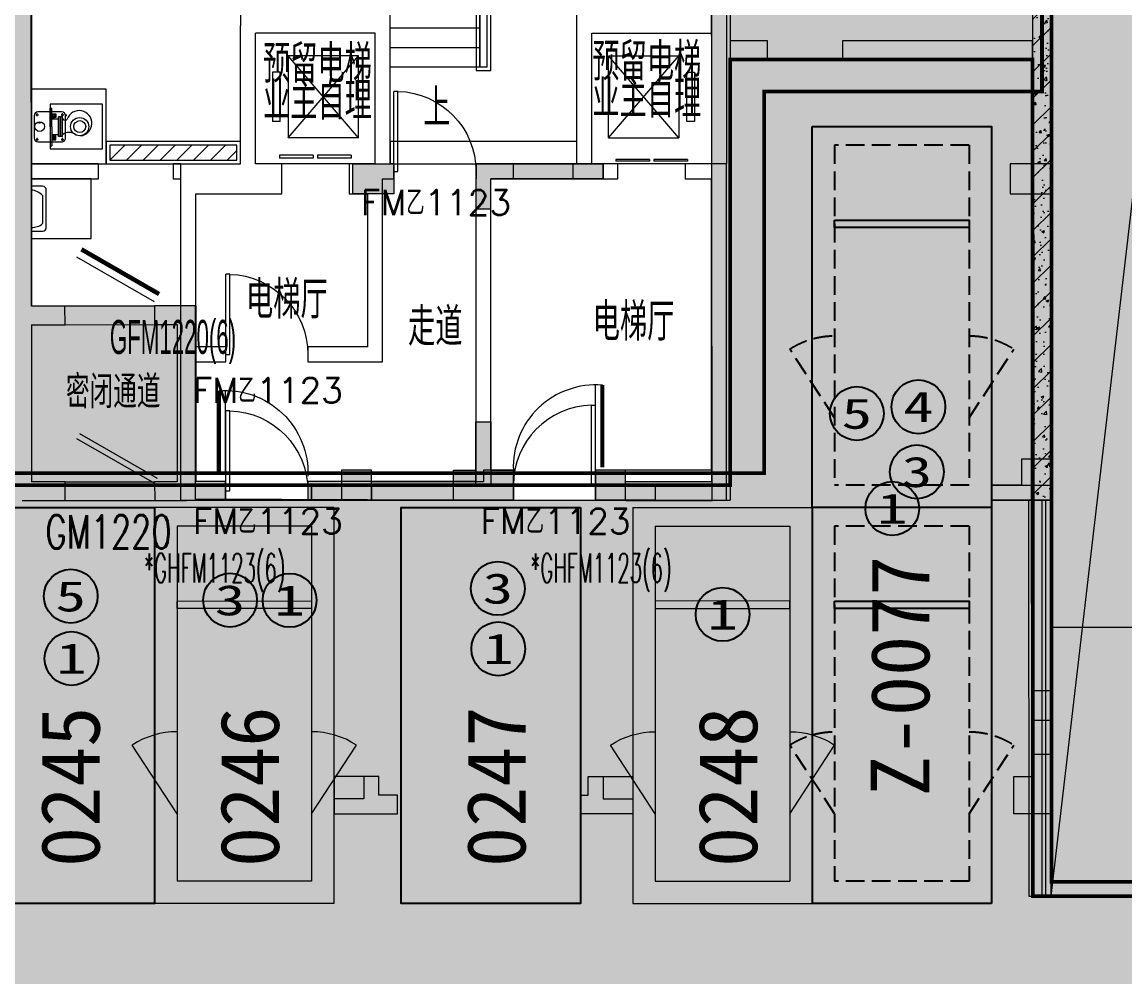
# Model space of a CAD drawing. Extents: x -264757 to 86229, y 4049843 to 4347093.
# Drawn here: x -49958 to -35198, y 4121526 to 4134308 of the extents above; entities that cross this region are included whole.
import ezdxf
from ezdxf.enums import TextEntityAlignment as Align

# ---------------------------------------------------------------- set-up
doc = ezdxf.new("R2010")
doc.units = 0
doc.header["$LTSCALE"] = 1000
doc.header["$MEASUREMENT"] = 0
doc.linetypes.add('AX-01DK-PB01$1$A-001-车位参照B1$0$A-001-车位参照B1$0$A-001-车位参照B1$0$A-H4-001-基本图形$0$A-001-车位B1$0$DASH', pattern=[0.35, 0.25, -0.1])
doc.linetypes.add('DASH', pattern=[0.35, 0.25, -0.1])
doc.layers.get('0').update_dxf_attribs({"color": 8})
for name, color, linetype, plot in [('AX-01DK-PB01$0$AX-01DK-PB01$0$AX-001DK-01-PB01-02$0$A-3-WinF(Text)', 8, 'Continuous', False), ('AX-01DK-PB01$0$AX-03CK-02-PB01$0$AX-03CK-02-PB01$0$WINDOW_TEXT', 8, 'Continuous', False), ('AX-01DK-PB01$0$AX-03CK-02-PB01$0$AX-03CK-02-PB01$0$人防$0$WINDOW_TEXT', 8, 'Continuous', False)]:
    doc.layers.add(name, color=color, linetype=linetype, plot=plot)
for name, color, linetype in [('AX-01DK-PB01$0$AX-03CK-02-PB01$0$AX-03CK-02-PB01$0$PUB_HATCH', 8, 'Continuous'), ('AX-01DK-PB01$0$AX-03CK-02-PB01$0$AX-03CK-02-PB01$0$人防$0$人防$0$A-WIND-IDEN', 8, 'Continuous'), ('AX-01DK-PB01$0$PUB_TEXT', 8, 'Continuous'), ('PUB_HATCH', 8, 'Continuous'), ('不利因素3-紧邻房间出入口', 7, 'Continuous'), ('不利因素4-紧邻行车坡道', 7, 'Continuous'), ('不利因素5-单面靠墙', 7, 'Continuous'), ('不利因素9-坡道上停车', 7, 'Continuous'), ('不可售车位', 255, 'Continuous'), ('子母车位', 7, 'Continuous'), ('普通车位', 7, 'Continuous')]:
    doc.layers.add(name, color=color, linetype=linetype)
doc.layers.add('无关图层', color=8, linetype='Continuous', lineweight=0)
doc.layers.add('车位归属楼栋范围线', color=7, linetype='Continuous', true_color=0x19e6c7)
doc.styles.add('AX-01DK-PB01$0$_TCH_DIM', font='SIMPLEX', dxfattribs={"bigfont": 'GBCBIG'})
doc.styles.add('AX-01DK-PB01$0$AX-01DK-PB01$0$AX-001DK-01-PB01-02$0$_TCH_WINDOW', font='SIMPLEX', dxfattribs={"bigfont": 'GBCBIG'})
doc.styles.add('AX-01DK-PB01$0$AX-01DK-PB01$0$Standard', font='gbenor.shx', dxfattribs={"bigfont": 'gbcbig.shx'})
doc.styles.add('AX-01DK-PB01$0$AX-03CK-02-PB01$0$_TCH_DIM', font='SIMPLEX', dxfattribs={"bigfont": 'GBCBIG'})
doc.styles.add('AX-01DK-PB01$0$AX-03CK-02-PB01$0$AX-03CK-02-PB01$0$_TCH_DIM_T3', font='SIMPLEX', dxfattribs={"width": 0.705882, "bigfont": 'GBCBIG'})
doc.styles.add('AX-01DK-PB01$0$AX-03CK-02-PB01$0$AX-03CK-02-PB01$0$人防$0$_TCH_DIM', font='SIMPLEX', dxfattribs={"bigfont": 'GBCBIG'})
doc.styles.add('AX-01DK-PB01$0$AX-03CK-02-PB01$0$AX-03CK-02-PB01$0$人防$0$人防$0$_TCH_DIM', font='$ GAD E', dxfattribs={"width": 0.7, "bigfont": '$ GAD C'})
doc.styles.add('AX-ACK-BIANH1$0$黑体', font='simhei.ttf')
doc.styles.add('AX-ACK-P01-WALL$0$黑体', font='simhei.ttf')
doc.styles.add('SX-ACK-PB01-WNC-ALL$0$黑体', font='simhei.ttf')
doc.styles.add('黑体', font='simhei.ttf')

# ---------------------------------------------------------------- blocks, each defined once
blk = doc.blocks.new('A$C7e5eb487')
at = {"layer": '普通车位', "true_color": 0xf18f8e}
h = blk.add_hatch(color=11, dxfattribs=at)
h.dxf.hatch_style = 1
h.paths.add_polyline_path([(2400, 0), (2400, -5300), (0, -5300), (0, 0)])
blk = doc.blocks.new('普通车位')
at = {"layer": '无关图层'}
for p, q in [((-2.253, 3.186), (0.077, 3.764)), ((1.352, -1.38), (0.077, 3.764)), ((-1.889, 2.967), (-0.142, 3.4)), ((1.001, -1.21), (-0.142, 3.4)), ((-0.977, -1.958), (-2.253, 3.186)), ((-0.746, -1.643), (-1.889, 2.967)), ((-0.746, -1.643), (1.001, -1.21)), ((-0.977, -1.958), (1.352, -1.38))]:
    blk.add_line(p, q, dxfattribs=at)
for points in [[(0.074, 2.527), (0.879, 1.777)], [(-1.673, 2.094), (-2.033, 1.054)]]:
    blk.add_lwpolyline(points, dxfattribs=at)
blk.add_lwpolyline([(0.76, -0.239), (-0.987, -0.673), (-1.011, -0.575), (0.736, -0.142)], close=True, dxfattribs=at)
for centre, start, end in [((0.074, 2.527), 283.9287, 316.9845), ((-1.673, 2.094), 250.873, 283.9287)]:
    blk.add_arc(centre, 1.1, start, end, dxfattribs=at)
at = {"layer": '普通车位', "xscale": -0.0009999999999999812, "yscale": 0.0009999999999999812, "zscale": 0.0009999999999999812, "rotation": 13.92873520577783}
blk.add_blockref('A$C7e5eb487', (0.077, 3.764), dxfattribs=at)
blk = doc.blocks.new('SX-ACK-PB01-WNC-ALL$0$20200722.21182536')
at = {"layer": '不利因素3-紧邻房间出入口', "true_color": 0xe4d218}
h = blk.add_hatch(color=52, dxfattribs=at)
h.dxf.hatch_style = 1
edge = h.paths.add_edge_path()
edge.add_arc((360, 360), 360, 0, 360)
at = {"layer": '不利因素3-紧邻房间出入口'}
blk.add_circle((360, 360), 360, dxfattribs=at)
at = {"layer": '不利因素3-紧邻房间出入口', "style": 'SX-ACK-PB01-WNC-ALL$0$黑体', "width": 1.390625}
blk.add_text('3', height=407, dxfattribs=at).set_placement((156, 156), (564, 156), align=Align.FIT)
blk = doc.blocks.new('20200722.21182971')
at = {"layer": '不利因素4-紧邻行车坡道', "true_color": 0x9591ce}
h = blk.add_hatch(color=193, dxfattribs=at)
h.dxf.hatch_style = 1
edge = h.paths.add_edge_path()
edge.add_arc((360, 360), 360, 0, 360)
at = {"layer": '不利因素4-紧邻行车坡道'}
blk.add_circle((360, 360), 360, dxfattribs=at)
at = {"layer": '不利因素4-紧邻行车坡道', "style": '黑体', "width": 1.390625}
blk.add_text('4', height=407, dxfattribs=at).set_placement((156, 156), (564, 156), align=Align.FIT)
blk = doc.blocks.new('SX-ACK-PB01-WNC-ALL$0$20200722.21183209')
at = {"layer": '不利因素5-单面靠墙', "true_color": 0x6d711d}
h = blk.add_hatch(color=66, dxfattribs=at)
h.dxf.hatch_style = 1
edge = h.paths.add_edge_path()
edge.add_arc((360, 360), 360, 0, 360)
at = {"layer": '不利因素5-单面靠墙'}
blk.add_circle((360, 360), 360, dxfattribs=at)
at = {"layer": '不利因素5-单面靠墙', "style": 'SX-ACK-PB01-WNC-ALL$0$黑体', "width": 1.390625}
blk.add_text('5', height=407, dxfattribs=at).set_placement((156, 156), (564, 156), align=Align.FIT)
blk = doc.blocks.new('A$C741380cb')
at = {"layer": '子母车位', "true_color": 0x0617f9}
h = blk.add_hatch(color=5, dxfattribs=at)
h.dxf.hatch_style = 1
h.paths.add_polyline_path([(2400, 0), (2400, -10400), (0, -10400), (0, 0)])
blk = doc.blocks.new('子母车位1')
at = {"layer": '子母车位', "color": 8, "linetype": 'AX-01DK-PB01$1$A-001-车位参照B1$0$A-001-车位参照B1$0$A-001-车位参照B1$0$A-H4-001-基本图形$0$A-001-车位B1$0$DASH'}
for p, q in [((330318, -478521), (332118, -478521)), ((330318, -478521), (330318, -483071, 0)), ((332118, -478521), (332118, -483071, 0)), ((330318, -483071, 0), (332118, -483071, 0)), ((330318, -483621, 0), (332118, -483621, 0)), ((330318, -483621, 0), (330318, -488371)), ((332118, -483621, 0), (332118, -488371)), ((330318, -488371), (332118, -488371))]:
    blk.add_line(p, q, dxfattribs=at)
at = {"layer": '子母车位', "color": 83}
for p, q in [((330018, -483371, 0), (330018, -488671)), ((330018, -483371, 0), (332418, -483371, 0)), ((332418, -483371, 0), (332418, -488671)), ((330018, -488671), (332418, -488671))]:
    blk.add_line(p, q, dxfattribs=at)
blk.add_lwpolyline([(332418, -478271), (330018, -478271), (330018, -483371), (332418, -483371)], close=True, dxfattribs=at)
at = {"layer": '子母车位'}
blk.add_lwpolyline([(332118, -479521), (330318, -479521), (330318, -479621), (332118, -479621)], close=True, dxfattribs=at)
at = {"layer": '子母车位', "linetype": 'AX-01DK-PB01$1$A-001-车位参照B1$0$A-001-车位参照B1$0$A-001-车位参照B1$0$A-H4-001-基本图形$0$A-001-车位B1$0$DASH'}
for points in [[(330318, -482171), (329718, -481249)], [(332118, -482171), (332718, -481249)]]:
    blk.add_lwpolyline(points, dxfattribs=at)
at = {"layer": '子母车位', "elevation": 0}
blk.add_lwpolyline([(332118, -484621), (330318, -484621), (330318, -484721), (332118, -484721)], close=True, dxfattribs=at)
at = {"layer": '子母车位', "linetype": 'AX-01DK-PB01$1$A-001-车位参照B1$0$A-001-车位参照B1$0$A-001-车位参照B1$0$A-H4-001-基本图形$0$A-001-车位B1$0$DASH', "elevation": 0}
for points in [[(330318, -487471), (329718, -486549)], [(332118, -487471), (332718, -486549)]]:
    blk.add_lwpolyline(points, dxfattribs=at)
at = {"layer": '子母车位', "linetype": 'AX-01DK-PB01$1$A-001-车位参照B1$0$A-001-车位参照B1$0$A-001-车位参照B1$0$A-H4-001-基本图形$0$A-001-车位B1$0$DASH'}
for centre, start, end in [((330318, -482171, 0), 89.9997, 123.0554), ((332118, -482171, 0), 56.9439, 89.9997), ((330318, -487471), 89.9997, 123.0554), ((332118, -487471), 56.9439, 89.9997)]:
    blk.add_arc(centre, 1100, start, end, dxfattribs=at)
at = {"layer": '子母车位', "rotation": 179.9996583709065}
blk.add_blockref('A$C741380cb', (332418, -488671), dxfattribs=at)
blk = doc.blocks.new('销控车位')
at = {"layer": '不可售车位', "true_color": 0x757b8a}
h = blk.add_hatch(color=8, dxfattribs=at)
h.dxf.hatch_style = 1
h.paths.add_polyline_path([(2400, 0), (2400, -5300), (0, -5300), (0, 0)])
at = {"layer": '不可售车位', "color": 8, "true_color": 0x757b8a}
blk.add_lwpolyline([(2400, 0), (2400, -5300), (0, -5300), (0, 0)], close=True, dxfattribs=at)
blk = doc.blocks.new('AX-01DK-PB01-RFTC')
at = {"layer": '无关图层'}
h = blk.add_hatch(color=251, dxfattribs=at)
h.dxf.hatch_style = 1
h.paths.add_polyline_path([(19773, -61220), (19773, -62171), (18423, -62170), (18423, -70471), (12324, -70471), (12323, -62170), (7773, -62170), (7777, -120370), (8177, -120370), (8177, -120315), (14323, -119683), (14322, -126122), (25972, -126122), (25972, -124922), (26822, -124926), (26822, -122452), (33923, -122452), (33923, -124922), (34773, -124922), (34773, -126122), (41373, -126125), (41373, -124372), (41823, -124372), (41823, -122152), (41447, -122152), (41447, -120270), (48923, -120270), (48923, -123125), (49323, -123125), (49323, -124675), (51824, -124674), (51824, -124055), (54717, -124055), (54717, -125871), (56816, -125871), (56816, -116250), (55967, -116250), (55967, -111420), (63072, -111420), (63072, -103570), (62080, -103570), (62073, -94584), (64569, -94584), (64573, -65385), (66999, -65385), (67002, -52470), (67402, -52470), (67397, -31965), (65807, -31965), (65807, -26418), (68456, -26418), (68457, -17070), (67422, -17070), (67422, -13843), (60301, -13843), (60302, -3770), (55750, -3770), (55750, -12070), (49652, -12070), (49649, -9275), (45355, -9275), (45349, -3821), (40751, -3820), (40750, -12070), (34663, -12070), (34649, -3820), (25757, -3820), (25757, -12071), (19650, -12071), (19650, -3820), (10752, -3820), (10751, -12072), (4662, -12071), (4661, -3769), (4150, -3770), (100, -3769), (100, -23171), (-701, -23171), (-701, -29550), (100, -29550), (11250, -29550), (11250, -32020), (12100, -32020), (12100, -32970), (10750, -32970), (10754, -41272), (4647, -41271), (4650, -32970), (1953, -32970), (1953, -34670), (100, -34670), (100, -57801), (9743, -57801), (9743, -57272), (13567, -57272), (13567, -56751), (15417, -56751), (15416, -58750), (18923, -58750), (18923, -61220)])
h.paths.add_polyline_path([(41812, -58753), (48919, -58753), (48919, -61220), (49773, -61220), (49773, -62170), (48419, -62173), (48426, -70475), (42319, -70475), (42324, -67872), (39323, -67876), (39323, -62423), (41812, -62423)], flags=16)
h.paths.add_polyline_path([(33923, -58751), (33923, -61220), (34773, -61220), (34773, -62170), (33423, -62171), (33430, -70475), (27323, -70475), (27323, -62171), (26373, -62170), (26373, -60670), (26815, -60670), (26823, -58751), (31623, -58751), (31623, -58751)], flags=16)
h.paths.add_polyline_path([(40754, -41272), (34647, -41271), (34650, -32970), (33700, -32970), (33700, -31470), (34142, -31470), (34150, -29551), (38951, -29551), (38950, -29550), (41250, -29550), (41250, -32020), (42100, -32020), (42100, -32970), (40750, -32970)], flags=16)
h.paths.add_polyline_path([(49647, -41270), (49655, -38470), (45349, -38475), (45349, -33220), (49142, -33220), (49142, -29550), (56249, -29550), (56250, -32020), (57100, -32020), (57100, -32970), (55749, -32970), (55754, -41271)], flags=16)
h.paths.add_polyline_path([(25764, -41272), (19657, -41271), (19657, -32970), (19150, -32970), (19150, -29550), (26257, -29550), (26250, -32020), (27100, -32020), (27100, -32970), (25757, -32970)], flags=16)
h.paths.add_polyline_path([(41812, -87950), (48919, -87950), (48919, -90420), (49773, -90420), (49773, -91370), (48419, -91370), (48428, -99684), (41519, -99659), (41519, -97070), (39326, -97074), (39319, -91620), (41822, -91620)], flags=16)
h.paths.add_polyline_path([(33925, -87950), (33923, -90420), (34773, -90420), (34773, -91370), (33425, -91370), (33428, -99683), (26519, -99658), (26523, -95371), (27330, -95371), (27324, -91371), (26373, -91370), (26373, -89870), (26823, -89870), (26823, -87951), (31623, -87951), (31623, -87951)], flags=16)
h.paths.add_polyline_path([(18923, -87950), (18922, -90419), (19772, -90419), (19772, -91369), (18420, -91369), (18427, -99677), (11523, -99666), (11523, -95370), (12323, -95370), (12323, -91370), (10974, -91370), (10974, -90420), (11823, -90420), (11823, -87950)], flags=16)
h.paths.add_polyline_path([(62209, -60116), (64273, -60116), (64273, -55267), (62209, -55267)], flags=16)
h.paths.add_polyline_path([(59799, -89432), (61752, -89432), (61752, -84521), (59799, -84521)], flags=16)
blk.add_lwpolyline([(41812, -87950), (48919, -87950), (48919, -90420), (49773, -90420), (49773, -91370), (48419, -91370), (48428, -99684), (41519, -99659), (41519, -97070), (39326, -97074), (39319, -91620), (41822, -91620)], close=True, dxfattribs=at)
blk = doc.blocks.new('PX-03CK-JSK$0$PX-CKB-P01-JSK$0$$0$水泵')
at = {"layer": '无关图层'}
for p, q in [((-25148, 231515, 0), (-25148, 231195, 0)), ((-25135, 231525, 0), (-25095, 231525, 0)), ((-25116, 231543, 0), (-25116, 231511, 0)), ((-25116, 231511, 0), (-25116, 231507, 0)), ((-24798, 231565, 0), (-25098, 231565, 0)), ((-24903, 231492, 0), (-24880, 231492, 0)), ((-24804, 231524, 0), (-24764, 231524, 0)), ((-24785, 231542, 0), (-24785, 231510, 0)), ((-24785, 231510, 0), (-24785, 231506, 0)), ((-24748, 231195, 0), (-24748, 231515, 0)), ((-24644, 231352, 0), (-25244, 231352, 0)), ((-25244, 231352, 0), (-25244, 230652, 0)), ((-24950, 231351, 0), (-25204, 231351, 0)), ((-25204, 231351, 0), (-25204, 231330, 0)), ((-24950, 231330, 0), (-25204, 231330, 0)), ((-25120, 231330, 0), (-25120, 231273, 0)), ((-25108, 231323, 0), (-25067, 231323, 0)), ((-25108, 231284, 0), (-25108, 231323, 0)), ((-25103, 231315, 0), (-25103, 231292, 0)), ((-25085, 231320, 0), (-25098, 231320, 0)), ((-25084, 231323, 0), (-25084, 231284, 0)), ((-25084, 231310, 0), (-25052, 231310, 0)), ((-25084, 231297, 0), (-25052, 231297, 0)), ((-25055, 231310, 0), (-25083, 231310, 0)), ((-25067, 231323, 0), (-25067, 231330, 0)), ((-25052, 231328, 0), (-25052, 231239, 0)), ((-24950, 231351, 0), (-24696, 231351, 0)), ((-24950, 231330, 0), (-24696, 231330, 0)), ((-24846, 231239, 0), (-24846, 231328, 0)), ((-24846, 231312, 0), (-24807, 231312, 0)), ((-24844, 231299, 0), (-24806, 231299, 0)), ((-24827, 231323, 0), (-24827, 231330, 0)), ((-24785, 231323, 0), (-24827, 231323, 0)), ((-24807, 231322, 0), (-24807, 231284, 0)), ((-24793, 231319, 0), (-24807, 231319, 0)), ((-24788, 231294, 0), (-24788, 231314, 0)), ((-24785, 231284, 0), (-24785, 231323, 0)), ((-24773, 231324, 0), (-24773, 231332, 0)), ((-24773, 231330, 0), (-24773, 231273, 0)), ((-24696, 231351, 0), (-24696, 231330, 0)), ((-24644, 230652, 0), (-24644, 231352, 0)), ((-25136, 231186, 0), (-25096, 231186, 0)), ((-25106, 231185, 0), (-25129, 231185, 0)), ((-25120, 231273, 0), (-25070, 231273, 0)), ((-25117, 231204, 0), (-25117, 231172, 0)), ((-25117, 231172, 0), (-25117, 231168, 0)), ((-25070, 231284, 0), (-25108, 231284, 0)), ((-25098, 231287, 0), (-25084, 231287, 0)), ((-25077, 231185, 0), (-25077, 231238, 0)), ((-25077, 231215, 0), (-24815, 231215, 0)), ((-25077, 231208, 0), (-24815, 231208, 0)), ((-25077, 231185, 0), (-24815, 231185, 0)), ((-25076, 231238, 0), (-24815, 231238, 0)), ((-25070, 231273, 0), (-25070, 231284, 0)), ((-24824, 231284, 0), (-24785, 231284, 0)), ((-24824, 231273, 0), (-24824, 231284, 0)), ((-24773, 231273, 0), (-24824, 231273, 0)), ((-24815, 231185, 0), (-24815, 231238, 0)), ((-24807, 231289, 0), (-24793, 231289, 0)), ((-24804, 231186, 0), (-24764, 231186, 0)), ((-24785, 231205, 0), (-24785, 231173, 0)), ((-24785, 231173, 0), (-24785, 231169, 0)), ((-25098, 231145, 0), (-24798, 231145, 0)), ((-24781, 231136, 0), (-24805, 231136, 0)), ((-25244, 230652, 0), (-24644, 230652, 0))]:
    blk.add_line(p, q, dxfattribs=at)
for centre, radius in [((-25117, 231525, 0), 8.75), ((-24944, 231492, 0), 65), ((-24891, 231492, 0), 7.88), ((-24785, 231524, 0), 8.75), ((-25117, 231186, 0), 8.75), ((-24785, 231186, 0), 8.75), ((-24945, 230955, 0), 122), ((-24945, 230955, 0), 80.5)]:
    blk.add_circle(centre, radius, dxfattribs=at)
for centre, radius, start, end in [((-25098, 231515, 0), 50, 90.0002, 180.0002), ((-24798, 231515, 0), 50, 0.0002, 90.0002), ((-25098, 231315, 0), 5.18, 90.0002, 180.0002), ((-24793, 231314, 0), 5.18, 0.0002, 90.0002), ((-25098, 231195, 0), 50, 180.0002, 270.0002), ((-25098, 231292, 0), 5.18, 180.0002, 270.0002), ((-25165, 231098, 0), 142, 319.6544, 36.6268), ((-24826, 231152, 0), 34.6, 117.9765, 237.6187), ((-24798, 231195, 0), 50, 270.0002, 0.0002), ((-24793, 231294, 0), 5.18, 270.0002, 0.0002), ((-24899, 230961, 0), 169, 185.2838, 71.5275)]:
    blk.add_arc(centre, radius, start, end, dxfattribs=at)
blk = doc.blocks.new('fasdfasdfasdfasdfasdf')
at = {"layer": '不利因素9-坡道上停车', "true_color": 0xe0aa15}
h = blk.add_hatch(color=42, dxfattribs=at)
h.dxf.hatch_style = 1
edge = h.paths.add_edge_path()
edge.add_arc((-119587, 4058555), 720, 0, 360)
at = {"layer": '不利因素9-坡道上停车'}
blk.add_circle((-119587, 4058555), 720, dxfattribs=at)
at = {"layer": '不利因素9-坡道上停车', "style": 'AX-ACK-P01-WALL$0$黑体', "width": 1.390625}
blk.add_text('1', height=815, dxfattribs=at).set_placement((-119994, 4058148), (-119180, 4058148), align=Align.FIT)
blk = doc.blocks.new('AX-01DK-PB01$0$AX-01DK-PB01$0$AX-001DK-01-PP01$0$AX-001DK-01-PP01$0$$DORLIB2D$00000127')
at = {"layer": '无关图层'}
for points in [[(-0.533, 0.795), (-0.533, 0.69)], [(-0.033, 0.795), (-0.533, 0.795)], [(-0.033, 0.69), (-0.533, 0.69)], [(-0.033, 0.795), (-0.033, 0.69)], [(0.533, 0.795), (0.033, 0.795)], [(0.033, 0.795), (0.033, 0.69)], [(0.533, 0.69), (0.033, 0.69)], [(0.533, 0.795), (0.533, 0.69)], [(0.5, 0.5), (-0.5, 0.5)]]:
    blk.add_lwpolyline(points, dxfattribs=at)
blk = doc.blocks.new('AX-01DK-PB01$0$AX-01DK-PB01$0$$DorLib2D$00000001')
at = {"layer": '无关图层'}
for p, q in [((0.45, 0.975), (0.5, 0.975)), ((0.45, 0), (0.45, 0.975)), ((0.5, 0), (0.5, 0.975)), ((0.5, 0), (0.45, 0))]:
    blk.add_line(p, q, dxfattribs=at)
at = {"layer": '无关图层', "lineweight": 13}
blk.add_arc((0.475, 0), 0.975, 91.4693, 180, dxfattribs=at)
blk = doc.blocks.new('AX-01DK-PB01$0$AX-03CK-02-PB01$0$AX-03CK-02-PB01$0$$U_DORLIB2D$00000009')
at = {"layer": '无关图层'}
blk.add_line((0.5, 0.219), (0.5, 1.213), dxfattribs=at)
at = {"layer": '无关图层', "const_width": 0.05}
blk.add_lwpolyline([(0.583, 0.219), (0.583, 1.219)], dxfattribs=at)
at = {"layer": '无关图层'}
blk.add_arc((0.5, 0.219), 1.001, 85.224, 182.3859, dxfattribs=at)
blk = doc.blocks.new('AX-01DK-PB01$0$AX-03CK-02-PB01$0$AX-03CK-02-PB01$0$人防$0$人防$0$$DorLib2D$00000191')
at = {"layer": '无关图层'}
blk.add_line((-0.5, 0.15), (0.366, 0.65), dxfattribs=at)
at = {"layer": '无关图层', "const_width": 0.05}
blk.add_lwpolyline([(-0.55, 0.237), (0.316, 0.737)], dxfattribs=at)
blk = doc.blocks.new('AX-01DK-PB01$0$AX-03CK-02-PB01$0$AX-03CK-02-PB01$0$人防$0$$DorLib2D$00000181')
at = {"layer": '无关图层'}
for p, q in [((-0.533, 0.141), (0.333, 0.641)), ((-0.5, 0.083), (0.366, 0.583))]:
    blk.add_line(p, q, dxfattribs=at)
blk = doc.blocks.new('_FZH')
blk.add_lwpolyline([(-0.5, -0.5), (0.5, -0.5), (0.5, 0.5), (-0.5, 0.5)], close=True)
at = {"layer": 'PUB_HATCH'}
blk.add_solid([(-0.5, -0.5), (0.5, -0.5), (-0.5, 0.5), (0.5, 0.5)], dxfattribs=at)

msp = doc.modelspace()

# ---------------------------------------------------------------- hatches: boundary and pattern name
at = {"layer": 'AX-01DK-PB01$0$AX-03CK-02-PB01$0$AX-03CK-02-PB01$0$PUB_HATCH'}
for points in [[(-40480.1, 4135958), (-40730.1, 4136208), (-40730.1, 4128158.4), (-40480.1, 4127908.5)], [(-49958.5, 4136041.4), (-50083.5, 4135958), (-50083.5, 4130380.2), (-49916.8, 4130380.3), (-49833.5, 4130505.3), (-49833.5, 4135958)], [(-49833.5, 4130255.3), (-49383.6, 4130255.9), (-49383.9, 4130505.9), (-49833.5, 4130505.3), (-49916.8, 4130380.3)], [(-47633.6, 4130508), (-48183.9, 4130507.4), (-48183.6, 4130257.4), (-47883.6, 4130257.7)], [(-47633.6, 4130508), (-47883.6, 4130257.7), (-47883.6, 4128154.9), (-47758.6, 4128031.2), (-47633.6, 4128157.5)], [(-49916.8, 4130380.3), (-50083.5, 4130380.2), (-50083.5, 4128152.2), (-49958.4, 4128069), (-49833.5, 4128152.5), (-49833.5, 4130255.3)], [(-43783, 4127908), (-43382.9, 4127908), (-43383, 4128308), (-43783.1, 4128308)], [(-42057.9, 4127908.6), (-42282.9, 4127908.5), (-42283, 4128308.2), (-42282.9, 4127908.2), (-42057.9, 4127908.2)], [(-49958.3, 4127902.4), (-49383.3, 4127903.1), (-49383.6, 4128153.1), (-49833.5, 4128152.5), (-49958.4, 4128069)], [(-47883.6, 4128154.9), (-48183.6, 4128154.6), (-48183.3, 4127904.6), (-47758.7, 4127905.1), (-47758.6, 4128031.2)], [(-47758.6, 4127907.4), (-47233.6, 4127907.5), (-47233.6, 4128157.5), (-47633.6, 4128157.5), (-47758.6, 4128031.2)], [(-45483.4, 4127908.1), (-45683.4, 4127908.1), (-45683.4, 4128157.7), (-46133.6, 4128157.7), (-46133.6, 4127907.7), (-45483.4, 4127907.8)], [(-45283.4, 4128157.8), (-45283.4, 4127908.1), (-45483.4, 4127908.1), (-45483.4, 4127907.8), (-43783, 4127908), (-43783.1, 4128158)], [(-41882.9, 4128158.3), (-41882.8, 4127908.6), (-42057.9, 4127908.6), (-42057.9, 4127908.2), (-40480.1, 4127908.5), (-40730.1, 4128158.4)]]:
    msp.add_hatch(color=256, dxfattribs=at).paths.add_polyline_path(points)
at = {"layer": '无关图层'}
h = msp.add_hatch(dxfattribs=at)
h.set_pattern_fill('ARMORED', color=256, scale=50)
h.set_pattern_definition([(50, (-1291482.2, 3892224.33), (358.63009, -31.37607), [37.5, -412.5]), (355, (-1291482.2, 3892224.33), (-69.37567, 376.09607), [30, -330]), (100.4514, (-1291452.3, 3892221.72), (289.25469, 344.71977), [31.8701, -350.57106]), (46.1842, (-1291482.2, 3892324.33), (533.62052, -82.7595), [56.25, -618.75]), (96.6356, (-1291437.7, 3892317.44), (467.33135, 487.05894), [47.80514, -525.8565]), (351.1842, (-1291482.2, 3892324.33), (467.33097, 487.0593), [45, -495]), (21, (-1291432.2, 3892299.33), (298.453526, -201.309445), [37.5, -412.5]), (326, (-1291432.2, 3892299.33), (121.65767, 362.57502), [30, -330]), (71.4514, (-1291407.3, 3892282.56), (420.11131, 161.26525), [31.8701, -350.57106]), (37.5, (-1291482.19, 3892224.33), (6.079928, 166.446927), [0, -326, 0, -335, 0, -331.25]), (7.5, (-1291482.19, 3892224.33), (131.534769, 197.205856), [0, -191, 0, -318.5, 0, -126.25]), (327.5, (-1291593.69, 3892224.33), (266.911218, -11.277436), [0, -125, 0, -390, 0, -517.5]), (317.5, (-1291643.69, 3892224.33), (291.593085, 50.05249), [0, -162.5, 0, -259, 0, -367.5]), (45, (-1291482.19, 3892224.33), (-176.776695, 176.776695), [])])
h.paths.add_polyline_path([(-36182.9, 4127908), (-36182.9, 4136208), (-36432.9, 4136208), (-36432.9, 4127908)])
for points in [[(-36433.7, 4135958), (-36433.7, 4128458), (-36183.7, 4128458), (-36183.7, 4135958)], [(-40480.1, 4133808), (-39980.1, 4133808), (-39980.1, 4134058), (-40480.1, 4134058)], [(-36432.9, 4134058), (-38980.1, 4134058), (-38980.1, 4133808), (-36432.9, 4133808)], [(-44983, 4132008), (-45533, 4132008), (-45533, 4132408), (-44983, 4132408)], [(-43683.2, 4131808), (-43683.2, 4132208), (-43383.2, 4132208), (-43383.2, 4132408), (-43883.2, 4132408), (-43883.2, 4131808)], [(-42583, 4132408), (-42183, 4132408), (-42183, 4132208), (-42583, 4132208)], [(-36733, 4132008), (-36183, 4132008), (-36183, 4132408), (-36733, 4132408)], [(-43683.4, 4128308), (-43383, 4128308), (-43383, 4127908), (-44183.4, 4127908), (-44183.4, 4128308), (-43883.4, 4128308), (-43883.2, 4128958), (-43683.2, 4128958)], [(-36982.9, 4127908), (-36182.9, 4127908), (-36182.9, 4128458), (-36582.9, 4128458), (-36582.9, 4128108), (-36982.9, 4128108)], [(-46083.4, 4128108), (-45283.2, 4128108), (-45283.2, 4127908), (-46083.4, 4127908)], [(-42283.2, 4128108), (-41483, 4128108), (-41483, 4127908), (-42283.2, 4127908)], [(-36432.9, 4125358), (-36182.9, 4125358), (-36182.9, 4124958), (-36432.9, 4124958)], [(-36182.9, 4123708), (-36682.9, 4123708), (-36682.9, 4124208), (-36432.9, 4124208), (-36432.9, 4124508), (-36182.9, 4124508)], [(-44932.8, 4123708), (-44932.8, 4123958), (-45182.8, 4123958), (-45182.8, 4124208), (-45382.8, 4124208), (-45782.8, 4124208), (-45782.8, 4123708), (-45382.8, 4123708)], [(-42483.2, 4123708), (-42483.2, 4123958), (-42383.2, 4123958), (-42383.2, 4124208), (-42183.2, 4124208), (-41783.2, 4124208), (-41783.2, 4123708), (-42183.2, 4123708)]]:
    msp.add_hatch(color=256, dxfattribs=at).paths.add_polyline_path(points)
h = msp.add_hatch(dxfattribs=at)
h.set_pattern_fill('ANSI31', color=256, scale=100, angle=540)
h.set_pattern_definition([(225, (-93748.26, 8209882.94), (112.2532015, -112.2532015), [])])
h.paths.add_polyline_path([(-47082.6, 4132660.5), (-48783.7, 4132660.1), (-48783.7, 4132460.2), (-47082.6, 4132460.6)])
h = msp.add_hatch(color=256, dxfattribs=at)
h.dxf.hatch_style = 1
h.paths.add_polyline_path([(-43683.2, 4132208), (-43683.2, 4131808), (-43883.2, 4131808), (-43883.2, 4132208), (-43883.2, 4132208), (-43883.2, 4132408), (-45033.2, 4132408), (-45033.2, 4132408), (-42533.2, 4132408), (-42533.2, 4132408), (-42183.2, 4132408), (-42183.2, 4132208)])
h = msp.add_hatch(color=256, dxfattribs=at)
h.dxf.hatch_style = 1
h.paths.add_polyline_path([(-44183.4, 4128108), (-43883.2, 4128108), (-43883.2, 4128958), (-43683.2, 4128958), (-43683.2, 4128108), (-43383, 4128108), (-43383, 4127908), (-44183.4, 4127908)])
h = msp.add_hatch(color=256, dxfattribs=at)
h.dxf.hatch_style = 1
h.paths.add_polyline_path([(-45283.2, 4128108), (-46083.4, 4128108), (-46083.4, 4127908), (-45283.2, 4127908)])
h = msp.add_hatch(color=256, dxfattribs=at)
h.dxf.hatch_style = 1
h.paths.add_polyline_path([(-42283.2, 4128108), (-41483, 4128108), (-41483, 4127908), (-42283.2, 4127908)])
h = msp.add_hatch(color=256, dxfattribs=at)
h.dxf.hatch_style = 1
h.paths.add_polyline_path([(-36982.9, 4128108), (-36182.9, 4128108), (-36182.9, 4127908), (-36982.9, 4127908)])
h = msp.add_hatch(color=256, dxfattribs=at)
h.dxf.hatch_style = 1
h.paths.add_polyline_path([(-36432.9, 4125358), (-36182.9, 4125358), (-36182.9, 4123708), (-36682.9, 4123708), (-36682.9, 4124208), (-36432.9, 4124208)])
h = msp.add_hatch(color=256, dxfattribs=at)
h.dxf.hatch_style = 1
h.paths.add_polyline_path([(-44932.8, 4123708), (-44932.8, 4123958), (-45182.8, 4123958), (-45182.8, 4124208), (-45382.8, 4124208), (-45382.8, 4123908), (-45782.8, 4123908), (-45782.8, 4123708), (-45382.8, 4123708)])
h = msp.add_hatch(color=256, dxfattribs=at)
h.dxf.hatch_style = 1
h.paths.add_polyline_path([(-42483.2, 4123708), (-42483.2, 4123958), (-42383.2, 4123958), (-42383.2, 4124208), (-42183.2, 4124208), (-42183.2, 4123908), (-41783.2, 4123908), (-41783.2, 4123708), (-42183.2, 4123708)])

# ---------------------------------------------------------------- linework, layer by layer
for p, q in [((-36183.7, 4122608), (-33433.7, 4146206.7)), ((-36179.9, 4122608), (-36164.6, 4142108.1)), ((-45032.4, 4133709), (-45032.4, 4138129)), ((-43832.4, 4133709), (-43832.4, 4138129)), ((-40730.1, 4136208), (-40730.1, 4128158.4)), ((-45032.6, 4134258), (-45032.6, 4136058)), ((-42532.6, 4134258), (-42532.6, 4136058)), ((-49833.5, 4135958), (-49833.5, 4130505.3)), ((-47032.6, 4135958), (-47032.6, 4134258)), ((-40532.3, 4135958), (-40532.3, 4134258)), ((-40480.1, 4135958), (-40480.1, 4127908.5)), ((-36433.7, 4135958), (-36433.7, 4128458)), ((-36183.7, 4135958), (-36183.7, 4128458)), ((-47032.6, 4132408), (-47032.6, 4134258)), ((-45232.6, 4134158), (-46832.6, 4134158)), ((-46832.6, 4132408), (-46832.6, 4134158)), ((-45232.6, 4132408), (-45232.6, 4134158)), ((-45032.6, 4132408), (-45032.6, 4134258)), ((-45032.4, 4134229), (-43832.4, 4134229)), ((-42532.6, 4132408), (-42532.6, 4134258)), ((-42332.6, 4134158), (-40732.3, 4134158)), ((-42332.6, 4132408), (-42332.6, 4134158)), ((-40732.3, 4134158), (-40732.3, 4132408)), ((-40532.3, 4134258), (-40532.3, 4132408)), ((-39980.1, 4134058), (-40480.1, 4134058)), ((-40480.1, 4134058), (-40480.1, 4133808)), ((-39980.1, 4133808), (-39980.1, 4134058)), ((-36432.9, 4134058), (-38980.1, 4134058)), ((-38980.1, 4134058), (-38980.1, 4133808)), ((-36432.9, 4133808), (-36432.9, 4134058)), ((-45457.6, 4133858), (-46397.6, 4133858)), ((-46397.6, 4133858), (-46397.6, 4132758)), ((-46397.6, 4132758), (-45457.6, 4133858)), ((-45457.6, 4132758), (-46397.6, 4133858)), ((-45457.6, 4132758), (-45457.6, 4133858)), ((-45032.4, 4133969), (-43832.4, 4133969)), ((-42107.6, 4132758), (-42107.6, 4133858)), ((-42107.6, 4133858), (-41167.6, 4133858)), ((-41167.6, 4132758), (-42107.6, 4133858)), ((-42107.6, 4132758), (-41167.6, 4133858)), ((-41167.6, 4133858), (-41167.6, 4132758)), ((-45032.4, 4133709), (-43832.4, 4133709)), ((-40480.1, 4133808), (-39980.1, 4133808)), ((-38980.1, 4133808), (-36432.9, 4133808)), ((-46502.6, 4133638), (-46607.6, 4133638)), ((-46607.6, 4133638), (-46607.6, 4132978)), ((-46502.6, 4132978), (-46502.6, 4133638)), ((-41062.6, 4132978), (-41062.6, 4133638)), ((-41062.6, 4133638), (-40957.6, 4133638)), ((-40957.6, 4133638), (-40957.6, 4132978)), ((-46502.6, 4132978), (-46607.6, 4132978)), ((-40957.6, 4132978), (-41062.6, 4132978)), ((-48933.8, 4132409), (-49833.7, 4132409)), ((-49833.7, 4132409), (-49833.7, 4132209)), ((-48933.8, 4132209), (-48933.8, 4132409)), ((-47832.6, 4132409), (-47933.8, 4132409)), ((-47933.8, 4132409), (-47933.8, 4132209)), ((-47832.6, 4132209), (-47832.6, 4132409)), ((-47832.6, 4132408), (-47032.6, 4132408)), ((-47832.6, 4129858.6), (-47832.6, 4132408)), ((-46482.6, 4132408), (-46832.6, 4132408)), ((-46482.6, 4132008), (-46482.6, 4132408)), ((-45232.6, 4132408), (-45582.6, 4132408)), ((-45582.6, 4132408), (-45582.6, 4132008)), ((-45232.6, 4132408), (-45232.6, 4132408)), ((-44982.3, 4132408), (-45032.6, 4132408)), ((-44982.3, 4132208), (-44982.3, 4132408)), ((-43782.3, 4132408), (-43882.3, 4132408)), ((-43882.3, 4132408), (-43882.3, 4132208)), ((-42532.6, 4132408), (-43782.3, 4132408)), ((-41982.6, 4132408), (-42332.6, 4132408)), ((-41982.6, 4132208), (-41982.6, 4132408)), ((-40532.4, 4132408), (-41082.6, 4132408)), ((-41082.6, 4132408), (-41082.6, 4132208)), ((-40532.3, 4132408), (-40732.3, 4132408)), ((-40532.4, 4127908), (-40532.4, 4132408)), ((-49033.7, 4132209), (-49833.7, 4132209)), ((-49833.7, 4132209), (-49833.7, 4131409.2)), ((-49833.7, 4132209), (-48933.8, 4132209)), ((-49033.7, 4131409.2), (-49033.7, 4132209)), ((-47933.8, 4132209), (-47832.6, 4132209)), ((-45132.6, 4132208), (-45132.6, 4132208)), ((-45132.6, 4132208), (-44982.3, 4132208)), ((-45132.6, 4129758.6), (-45132.6, 4132208)), ((-43882.3, 4128158), (-43882.3, 4132208)), ((-42432.6, 4132208), (-43682.3, 4132208)), ((-43682.3, 4128308), (-43682.3, 4132208)), ((-42432.6, 4132208), (-41982.6, 4132208)), ((-41082.6, 4132208), (-40732.4, 4132208)), ((-40732.4, 4128308), (-40732.4, 4132208)), ((-47632.6, 4132008), (-46932.6, 4132008)), ((-47632.6, 4129958.6), (-47632.6, 4132008)), ((-46932.6, 4132008), (-46482.6, 4132008)), ((-45582.6, 4132008), (-45332.6, 4132008)), ((-45332.6, 4129958.6), (-45332.6, 4132008)), ((-49833.7, 4131409.2), (-49033.7, 4131409.2)), ((-49383.9, 4130505.9), (-49833.5, 4130505.3)), ((-49383.9, 4130505.9), (-48183.9, 4130507.4)), ((-49383.6, 4130255.9), (-49383.9, 4130505.9)), ((-47633.6, 4130508), (-48183.9, 4130507.4)), ((-48183.9, 4130507.4), (-48183.6, 4130257.4)), ((-47633.6, 4130508), (-47633.6, 4128157.5)), ((-49833.5, 4130255.3), (-49383.6, 4130255.9)), ((-49833.5, 4130255.3), (-49833.5, 4128152.5)), ((-49383.6, 4130255.9), (-48183.6, 4130257.4)), ((-48183.6, 4130257.4), (-47883.6, 4130257.7)), ((-47883.6, 4130257.7), (-47883.6, 4128154.9)), ((-47832.6, 4127908), (-47832.6, 4129858.6)), ((-47233.1, 4129958.6), (-47632.6, 4129958.6)), ((-47233.1, 4129758.6), (-47233.1, 4129958.6)), ((-45332.6, 4129958.6), (-46133.1, 4129958.6)), ((-46133.1, 4129958.6), (-46133.1, 4129758.6)), ((-47632.6, 4129758.6), (-47233.1, 4129758.6)), ((-47632.6, 4128158), (-47632.6, 4129758.6)), ((-46133.1, 4129758.6), (-45132.6, 4129758.6)), ((-36183.7, 4128458), (-36433.7, 4128458)), ((-43383, 4128308), (-43783.1, 4128308)), ((-43783.1, 4128308), (-43783.1, 4128158)), ((-43382.5, 4128308), (-43682.3, 4128308)), ((-43382.9, 4127908), (-43383, 4128308)), ((-43382.5, 4127908), (-43382.5, 4128308)), ((-42283, 4128308.2), (-42282.9, 4127908.2)), ((-40732.4, 4128308), (-42282.5, 4128308)), ((-42282.5, 4128308), (-42282.5, 4127908)), ((-49383.6, 4128153.1), (-49833.5, 4128152.5)), ((-49383.6, 4128153.1), (-48183.6, 4128154.6)), ((-49383.3, 4127903.1), (-49383.6, 4128153.1)), ((-47883.6, 4128154.9), (-48183.6, 4128154.6)), ((-48183.6, 4128154.6), (-48183.3, 4127904.6)), ((-47233.6, 4128157.5), (-47633.6, 4128157.5)), ((-47233.1, 4128158), (-47632.6, 4128158)), ((-47233.6, 4127907.5), (-47233.6, 4128157.5)), ((-47233.1, 4127908), (-47233.1, 4128158)), ((-45683.4, 4128157.7), (-46133.6, 4128157.7)), ((-46133.6, 4128157.7), (-46133.6, 4127907.7)), ((-43882.3, 4128158), (-46133.1, 4128158)), ((-46133.1, 4128158), (-46133.1, 4127908)), ((-45283.4, 4128157.8), (-43783.1, 4128158)), ((-41882.9, 4128158.3), (-40730.1, 4128158.4)), ((-49958.3, 4127902.4), (-49383.3, 4127903.1)), ((-49383.3, 4127903.1), (-48183.3, 4127904.6)), ((-48183.3, 4127904.6), (-47758.7, 4127905.1)), ((-47832.6, 4127908), (-47233.1, 4127908)), ((-47758.6, 4127907.4), (-47233.6, 4127907.5)), ((-47233.6, 4127907.5), (-46133.6, 4127907.7)), ((-46133.6, 4127907.7), (-45483.4, 4127907.8)), ((-46133.1, 4127908), (-43782.3, 4127908)), ((-45483.4, 4127907.8), (-43783, 4127908)), ((-43783, 4127908), (-43382.9, 4127908)), ((-43782.3, 4127908), (-43382.5, 4127908)), ((-43382.9, 4127908), (-42282.9, 4127908.2)), ((-42282.9, 4127908.2), (-42057.9, 4127908.2)), ((-42282.5, 4127908), (-40532.4, 4127908)), ((-42057.9, 4127908.2), (-40480.1, 4127908.5)), ((-36486.4, 4127908), (-36483.2, 4122608)), ((-36186.2, 4127908), (-36486.4, 4127908)), ((-36308, 4127908), (-36308, 4122608)), ((-36257.9, 4127908), (-36308, 4127908)), ((-36258, 4122608), (-36257.9, 4127908)), ((-36183.2, 4122608), (-36186.2, 4127908)), ((-36183.7, 4126208), (-30683.7, 4126208)), ((-36483.2, 4122608), (-36183.2, 4122608)), ((-36308, 4122608), (-36258, 4122608)), ((-30679.9, 4122608), (-36179.9, 4122608))]:
    msp.add_line(p, q, dxfattribs=at)
at = {"layer": '无关图层', "ltscale": 0.5}
for p, q in [((-49683.7, 4132109), (-49833.7, 4132109)), ((-49833.7, 4132109), (-49833.7, 4132059)), ((-49833.7, 4132059), (-49833.7, 4132059)), ((-49633.7, 4131559.2), (-49633.7, 4132059)), ((-49683.7, 4131986.6), (-49683.7, 4131609.2)), ((-49833.7, 4131559.2), (-49833.7, 4131559.2)), ((-49833.7, 4131559.2), (-49833.7, 4131506.6)), ((-49833.7, 4131509.2), (-49683.7, 4131509.2))]:
    msp.add_line(p, q, dxfattribs=at)
at = {"layer": '无关图层'}
msp.add_lwpolyline([(-44432.4, 4133591.6, 0, 0, 0), (-44432.4, 4138511.5, 0, 0, 0), (-43182.4, 4138511.5, 0, 0, 0), (-43182.4, 4136419, 0, 120, 0), (-43182.4, 4136869, 0, 0, 0)], format="xyseb", dxfattribs=at)
for points in [[(-43682.4, 4138179), (-43882.4, 4138179), (-43882.4, 4133659), (-43682.4, 4133659)], [(-43732.4, 4138129), (-43832.4, 4138129), (-43832.4, 4133709), (-43732.4, 4133709)], [(-49833.7, 4132409), (-48833.7, 4132409), (-48833.7, 4133409), (-49833.7, 4133409)], [(-47032.6, 4132710.5), (-48833.7, 4132710.1), (-48833.7, 4132410.2), (-47032.6, 4132410.6)], [(-47082.6, 4132660.5), (-48783.7, 4132660.1), (-48783.7, 4132460.2), (-47082.6, 4132460.6)], [(-44983, 4132008), (-45533, 4132008), (-45533, 4132408), (-44983, 4132408)], [(-43883.2, 4131808), (-43683.2, 4131808), (-43683.2, 4132208), (-42183, 4132208), (-42183, 4132408), (-43883.2, 4132408)], [(-43683.2, 4131808), (-43683.2, 4132208), (-43383.2, 4132208), (-43383.2, 4132408), (-43883.2, 4132408), (-43883.2, 4131808)], [(-42583, 4132408), (-42183, 4132408), (-42183, 4132208), (-42583, 4132208)], [(-36733, 4132008), (-36183, 4132008), (-36183, 4132408), (-36733, 4132408)], [(-44183.4, 4128108), (-43883.2, 4128108), (-43883.2, 4128958), (-43683.2, 4128958), (-43683.2, 4128108), (-43383, 4128108), (-43383, 4127908), (-44183.4, 4127908)], [(-43683.4, 4128308), (-43383, 4128308), (-43383, 4127908), (-44183.4, 4127908), (-44183.4, 4128308), (-43883.4, 4128308), (-43883.2, 4128958), (-43683.2, 4128958)], [(-36982.9, 4127908), (-36182.9, 4127908), (-36182.9, 4128458), (-36582.9, 4128458), (-36582.9, 4128108), (-36982.9, 4128108)], [(-45283.2, 4128108), (-46083.4, 4128108), (-46083.4, 4127908), (-45283.2, 4127908)], [(-46083.4, 4128108), (-45283.2, 4128108), (-45283.2, 4127908), (-46083.4, 4127908)], [(-42283.2, 4128108), (-41483, 4128108), (-41483, 4127908), (-42283.2, 4127908)], [(-42283.2, 4128108), (-41483, 4128108), (-41483, 4127908), (-42283.2, 4127908)], [(-36982.9, 4128108), (-36182.9, 4128108), (-36182.9, 4127908), (-36982.9, 4127908)], [(-36682.9, 4123708), (-36682.9, 4124208), (-36432.9, 4124208), (-36432.9, 4125358), (-36182.9, 4125358), (-36182.9, 4123708)], [(-36432.9, 4125358), (-36182.9, 4125358), (-36182.9, 4124958), (-36432.9, 4124958)], [(-36182.9, 4123708), (-36682.9, 4123708), (-36682.9, 4124208), (-36432.9, 4124208), (-36432.9, 4124508), (-36182.9, 4124508)], [(-44932.8, 4123708), (-44932.8, 4123958), (-45182.8, 4123958), (-45182.8, 4124208), (-45382.8, 4124208), (-45382.8, 4123908), (-45782.8, 4123908), (-45782.8, 4123708), (-45382.8, 4123708)], [(-44932.8, 4123708), (-44932.8, 4123958), (-45182.8, 4123958), (-45182.8, 4124208), (-45382.8, 4124208), (-45382.8, 4124208), (-45782.8, 4124208), (-45782.8, 4123708), (-45382.8, 4123708)], [(-42483.2, 4123708), (-42483.2, 4123958), (-42383.2, 4123958), (-42383.2, 4124208), (-42183.2, 4124208), (-42183.2, 4123908), (-41783.2, 4123908), (-41783.2, 4123708), (-42183.2, 4123708)], [(-42483.2, 4123708), (-42483.2, 4123958), (-42383.2, 4123958), (-42383.2, 4124208), (-42183.2, 4124208), (-42183.2, 4124208), (-41783.2, 4124208), (-41783.2, 4123708), (-42183.2, 4123708)]]:
    msp.add_lwpolyline(points, close=True, dxfattribs=at)
for points in [[(-36182.9, 4127908), (-36182.9, 4136208), (-36432.9, 4136208), (-36432.9, 4127908), (-36182.9, 4127908)], [(-45457.6, 4132758), (-46397.6, 4132758)], [(-42532.6, 4132409), (-42532.6, 4132709), (-45032.6, 4132709), (-45032.6, 4132409), (-42532.6, 4132408), (-42532.6, 4132709)], [(-42107.6, 4132758), (-41167.6, 4132758)]]:
    msp.add_lwpolyline(points, dxfattribs=at)
at = {"layer": '无关图层', "ltscale": 0.5}
for centre, radius, start, end in [((-49858.5, 4131816.2), 244.1, 44.28483, 84.17756), ((-49683.7, 4132059), 50, 0, 90), ((-49823.9, 4131779.7), 220.7, 267.44571, 309.42419), ((-49683.7, 4131559.2), 50, 270, 0)]:
    msp.add_arc(centre, radius, start, end, dxfattribs=at)
at = {"layer": '车位归属楼栋范围线', "linetype": 'DASH', "ltscale": 5, "const_width": 50}
for points in [[(-81383.7, 4158458.2), (-81383.7, 4111561.9), (-81383.7, 4111561.9), (-69389.6, 4111578), (-69389.6, 4116758), (-63550.9, 4116758), (-63550.9, 4106342.3), (-55792.6, 4106342.3), (-55792.6, 4111326.9), (-40109.6, 4111326.9), (-40109.6, 4116758), (-26632, 4116758), (-26632, 4124008), (-27083.6, 4124008), (-27079.3, 4127908), (-30681.1, 4127906.7), (-30681.1, 4122795), (-36179.7, 4122799.3), (-36179.7, 4146571.2), (-33104.2, 4146571.2), (-33104.2, 4162892)], [(-58330.8, 4151410.9), (-58330.8, 4139628.4), (-36433.7, 4139628.4), (-36307.7, 4139628.4), (-36307.7, 4133378.6), (-40026, 4133378.6), (-40026, 4128270.8), (-51609, 4128270.8), (-51609, 4133231.1), (-54977.1, 4133231.1), (-54977.1, 4128491.5), (-57010.8, 4128491.5), (-57010.8, 4117413.7), (-55682.6, 4117413.7), (-55682.6, 4111438.7), (-40248, 4111438.7), (-40248, 4117040.2), (-26085.2, 4117040.2), (-26085.2, 4123708), (17816.6, 4123708)], [(-81083.2, 4129158.4), (-77883.5, 4129158.4), (-77883.6, 4128107.7), (-70483.3, 4128208.1), (-70483.2, 4133783), (-62033.5, 4133783), (-62076.3, 4132457.4), (-62883.5, 4132457.4), (-62883.5, 4128107.9), (-55476.1, 4128108.2), (-55476.1, 4133658), (-51383.6, 4133658), (-51383.6, 4128108), (-40480.1, 4128108), (-40480.1, 4133808), (-36433.7, 4133808), (-36431.6, 4122608), (-30379.2, 4122608)]]:
    msp.add_lwpolyline(points, dxfattribs=at)

# ---------------------------------------------------------------- block references
at = {"layer": '不利因素3-紧邻房间出入口'}
for p in [(-38342.3, 4127927.1, 0), (-43950.4, 4126366.5, 0), (-47534.5, 4126209.9, 0)]:
    msp.add_blockref('SX-ACK-PB01-WNC-ALL$0$20200722.21182536', p, dxfattribs=at)
at = {"layer": '不利因素4-紧邻行车坡道'}
msp.add_blockref('20200722.21182971', (-38322.6, 4128798, 0), dxfattribs=at)
at = {"layer": '不利因素5-单面靠墙'}
for p in [(-39146.2, 4128707.7, 0), (-49666.7, 4126262.6, 0)]:
    msp.add_blockref('SX-ACK-PB01-WNC-ALL$0$20200722.21183209', p, dxfattribs=at)
at = {"layer": '不可售车位'}
for p in [(-50583.6, 4127808), (-44883.5, 4127808)]:
    msp.add_blockref('销控车位', p, dxfattribs=at)
at = {"layer": '子母车位', "xscale": -1, "rotation": 359.9996583709064}
msp.add_blockref('子母车位1', (293037.5, 4611177.1, 0), dxfattribs=at)
at = {"layer": '无关图层'}
msp.add_blockref('AX-01DK-PB01-RFTC', (-89156.8, 4227579.4), dxfattribs=at)
ref = msp.add_blockref('AX-01DK-PB01$0$AX-01DK-PB01$0$$DorLib2D$00000001', (-44432.3, 4132308), dxfattribs=dict(at, xscale=1100, yscale=-1100, zscale=200, rotation=180))
ref.add_attrib('A', 'FM乙1123', (-45423.2, 4131722.8), dxfattribs={"layer": 'AX-01DK-PB01$0$AX-01DK-PB01$0$AX-001DK-01-PB01-02$0$A-3-WinF(Text)', "height": 337.59, "style": 'AX-01DK-PB01$0$AX-01DK-PB01$0$AX-001DK-01-PB01-02$0$_TCH_WINDOW'})
at = {"layer": '无关图层', "rotation": 90}
msp.add_blockref('PX-03CK-JSK$0$PX-CKB-P01-JSK$0$$0$水泵', (181768.3, 4157853.2, 0), dxfattribs=at)
at = {"layer": '无关图层'}
for name, p, xscale, yscale, zscale, rotation in [('AX-01DK-PB01$0$AX-01DK-PB01$0$AX-001DK-01-PP01$0$AX-001DK-01-PP01$0$$DORLIB2D$00000127', (-46032.6, 4132208), 900, 400, 400, 7.18802077203014e-09), ('AX-01DK-PB01$0$AX-01DK-PB01$0$AX-001DK-01-PP01$0$AX-001DK-01-PP01$0$$DORLIB2D$00000127', (-41532.6, 4132308), -900, -200, 200, 179.9999999925303), ('_FZH', (-42082.9, 4128108.5), 399.8241875210166, 400.0502504081245, 400.0502504081245, 90.01600452784726)]:
    msp.add_blockref(name, p, dxfattribs=dict(at, xscale=xscale, yscale=yscale, zscale=zscale, rotation=rotation))
ref = msp.add_blockref('AX-01DK-PB01$0$AX-03CK-02-PB01$0$AX-03CK-02-PB01$0$人防$0$人防$0$$DorLib2D$00000191', (-48783.7, 4130381.6), dxfattribs=dict(at, xscale=-1200, yscale=1200, zscale=250, rotation=0.07095214986723439))
ref.add_attrib('A', 'GFM1220(6)', (-48783, 4129864.2), dxfattribs={"layer": 'AX-01DK-PB01$0$AX-03CK-02-PB01$0$AX-03CK-02-PB01$0$人防$0$人防$0$A-WIND-IDEN', "height": 455, "rotation": 0.07095, "style": 'AX-01DK-PB01$0$AX-03CK-02-PB01$0$AX-03CK-02-PB01$0$人防$0$人防$0$_TCH_DIM', "width": 0.49})
ref = msp.add_blockref('AX-01DK-PB01$0$AX-01DK-PB01$0$$DorLib2D$00000001', (-46683.1, 4129858.6), dxfattribs=dict(at, xscale=-1100, yscale=1100, zscale=200, rotation=4.909129740418541e-10))
ref.add_attrib('A', 'FM乙1123', (-47674.1, 4129208.6), dxfattribs={"layer": 'AX-01DK-PB01$0$AX-01DK-PB01$0$AX-001DK-01-PB01-02$0$A-3-WinF(Text)', "height": 337.59, "style": 'AX-01DK-PB01$0$AX-01DK-PB01$0$AX-001DK-01-PB01-02$0$_TCH_WINDOW'})
ref = msp.add_blockref('AX-01DK-PB01$0$AX-03CK-02-PB01$0$AX-03CK-02-PB01$0$$U_DORLIB2D$00000009', (-42833, 4128108.1), dxfattribs=dict(at, xscale=1100, yscale=1100, zscale=400, rotation=0.008002269118408937))
ref.add_attrib('A', '*GHFM1123(6)', (-43154.8, 4126807.6), dxfattribs={"layer": 'AX-01DK-PB01$0$AX-03CK-02-PB01$0$AX-03CK-02-PB01$0$WINDOW_TEXT', "height": 386.75, "rotation": 0.008, "style": 'AX-01DK-PB01$0$AX-03CK-02-PB01$0$AX-03CK-02-PB01$0$_TCH_DIM_T3', "width": 0.49827})
ref = msp.add_blockref('AX-01DK-PB01$0$AX-03CK-02-PB01$0$AX-03CK-02-PB01$0$$U_DORLIB2D$00000009', (-46683.6, 4128032.6), dxfattribs=dict(at, xscale=-1100, yscale=1100, zscale=250, rotation=0.008002269118131997))
ref.add_attrib('A', '*GHFM1123(6)', (-48324.3, 4126806), dxfattribs={"layer": 'AX-01DK-PB01$0$AX-03CK-02-PB01$0$AX-03CK-02-PB01$0$WINDOW_TEXT', "height": 386.75, "rotation": 0.008, "style": 'AX-01DK-PB01$0$AX-03CK-02-PB01$0$AX-03CK-02-PB01$0$_TCH_DIM_T3', "width": 0.49827})
ref = msp.add_blockref('AX-01DK-PB01$0$AX-01DK-PB01$0$$DorLib2D$00000001', (-42832.5, 4128108), dxfattribs=dict(at, xscale=-1100, yscale=-1100, zscale=400, rotation=179.9999999995595))
ref.add_attrib('A', 'FM乙1123', (-43823.5, 4127458), dxfattribs={"layer": 'AX-01DK-PB01$0$AX-01DK-PB01$0$AX-001DK-01-PB01-02$0$A-3-WinF(Text)', "height": 337.59, "rotation": 360, "style": 'AX-01DK-PB01$0$AX-01DK-PB01$0$AX-001DK-01-PB01-02$0$_TCH_WINDOW'})
ref = msp.add_blockref('AX-01DK-PB01$0$AX-01DK-PB01$0$$DorLib2D$00000001', (-46683.1, 4128033), dxfattribs=dict(at, xscale=-1100, yscale=1100, zscale=250, rotation=4.930354599129477e-10))
ref.add_attrib('A', 'FM乙1123', (-47674, 4127458), dxfattribs={"layer": 'AX-01DK-PB01$0$AX-01DK-PB01$0$AX-001DK-01-PB01-02$0$A-3-WinF(Text)', "height": 337.59, "style": 'AX-01DK-PB01$0$AX-01DK-PB01$0$AX-001DK-01-PB01-02$0$_TCH_WINDOW'})
ref = msp.add_blockref('AX-01DK-PB01$0$AX-03CK-02-PB01$0$AX-03CK-02-PB01$0$人防$0$$DorLib2D$00000181', (-48783.4, 4128028.8), dxfattribs=dict(at, xscale=-1200, yscale=1200, zscale=250, rotation=0.07095214867160607))
ref.add_attrib('A', 'GM1220', (-49645.1, 4127259.7), dxfattribs={"layer": 'AX-01DK-PB01$0$AX-03CK-02-PB01$0$AX-03CK-02-PB01$0$人防$0$WINDOW_TEXT', "height": 446.25, "rotation": 0.07095, "style": 'AX-01DK-PB01$0$AX-03CK-02-PB01$0$AX-03CK-02-PB01$0$人防$0$_TCH_DIM', "width": 0.705882})
at = {"layer": '无关图层', "xscale": 399.9498003628105, "yscale": 399.9359343070537, "zscale": 399.9359343070537}
msp.add_blockref('_FZH', (-45483.4, 4128108.1), dxfattribs=at)
at = {"layer": '普通车位', "extrusion": (0, 0, -1), "zscale": -1000.000000000019}
for p, xscale, yscale, rotation in [((47203.3, 4126142.8), -1000.000000000019, 1000.00000000002, 193.9287352057778), ((40363.8, 4126142.8), 1000.000000000019, 1000.000000000019, 166.0712647942222)]:
    msp.add_blockref('普通车位', p, dxfattribs=dict(at, xscale=xscale, yscale=yscale, rotation=rotation))
at = {"layer": '车位归属楼栋范围线', "xscale": 0.5, "yscale": 0.5, "zscale": 0.5}
for p in [(21481.4, 2098518.3, 0), (13416, 2097289.7, 0), (19210.9, 2097101.7, 0), (16208.9, 2096640.2, 0), (10496.9, 2096510.5, 0)]:
    msp.add_blockref('fasdfasdfasdfasdfasdf', p, dxfattribs=at)

# ---------------------------------------------------------------- texts
at = {"layer": 'AX-01DK-PB01$0$PUB_TEXT', "color": 7, "style": 'AX-01DK-PB01$0$_TCH_DIM'}
msp.add_text('上', height=506.4, dxfattribs=at).set_placement((-44588.8, 4132909.1))
at = {"layer": '无关图层'}
for s, height, style, p in [('预留电梯', 506.38, 'AX-01DK-PB01$0$AX-01DK-PB01$0$Standard', (-46733.7, 4133495.8)), ('预留电梯', 506.38, 'AX-01DK-PB01$0$AX-01DK-PB01$0$Standard', (-42326.3, 4133524.9)), ('业主自理', 506.38, 'AX-01DK-PB01$0$AX-01DK-PB01$0$Standard', (-46733.7, 4133001.4)), ('业主自理', 506.38, 'AX-01DK-PB01$0$AX-01DK-PB01$0$Standard', (-42326.3, 4133030.5)), ('电梯厅', 506.38, 'AX-01DK-PB01$0$AX-01DK-PB01$0$Standard', (-46961.3, 4130338.7)), ('电梯厅', 506.38, 'AX-01DK-PB01$0$AX-01DK-PB01$0$Standard', (-42321.2, 4130041.9)), ('走道', 506.38, 'AX-01DK-PB01$0$AX-01DK-PB01$0$Standard', (-44792.6, 4129975.4)), ('密闭通道', 438.87, 'AX-01DK-PB01$0$AX-03CK-02-PB01$0$_TCH_DIM', (-49370.5, 4129137.4))]:
    msp.add_text(s, height=height, dxfattribs=dict(at, style=style)).set_placement(p)
at = {"layer": '无关图层', "style": 'AX-ACK-BIANH1$0$黑体'}
for s, p in [('Z-0077', (-37814.2, 4123946.1)), ('0245', (-48919.5, 4122998.2, 0)), ('0246', (-46519.5, 4122998.2)), ('0247', (-43219.4, 4122998.2)), ('0248', (-40119.4, 4122998.2))]:
    msp.add_text(s, height=788.61, rotation=90, dxfattribs=at).set_placement(p)

doc.saveas('drawing.dxf')
